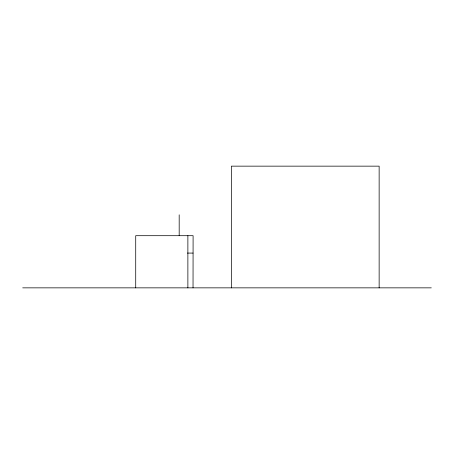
<?xml version="1.0" encoding="UTF-8"?>
<svg xmlns="http://www.w3.org/2000/svg" width="454" height="454" viewBox="0 0 454 454"><rect width="100%" height="100%" fill="white"/><g stroke="black" fill="none" stroke-linecap="round" stroke-linejoin="round"><path stroke-width="0.68" d="M187.468 253.082L193.035 253.082M22.7 287.853L431.3 287.853M379.141 287.853L379.141 166.147L231.347 166.147L231.347 287.853M193.035 287.853L193.098 235.694L135.718 235.694L135.718 287.853M187.877 235.694L187.877 287.853M179.182 214.827L179.182 235.694"/></g></svg>
